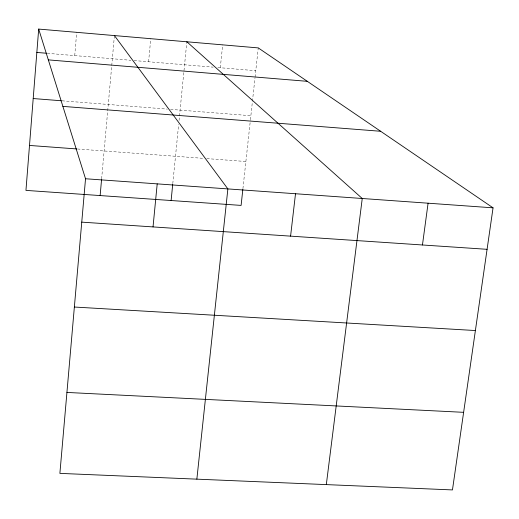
<?xml version="1.0" encoding="UTF-8"?>
<svg xmlns="http://www.w3.org/2000/svg" width="519" height="519" viewBox="0 0 519 519"><rect width="100%" height="100%" fill="white"/><g stroke="black" fill="none" stroke-linecap="round" stroke-linejoin="round"><path stroke-width="0.39" stroke-dasharray="2.6 1.95" d="M74.736 55.604L76.695 32.34M101.627 178.847L114.349 36.369M148.59 61.767L150.763 38.691M172.788 183.629L178.653 124.45M179.049 120.473L186.853 41.786M220.296 67.749L222.683 44.855M242.924 188.644L250.346 120.531M250.43 119.727L252.357 102.048M252.442 101.244L254.985 77.941M255.069 77.136L258.254 47.91M77.448 148.998L203.591 158.366M206.802 158.606L245.883 161.506M62.053 100.816L167.358 109.126M170.537 109.373L250.865 115.711M47.32 53.314L130.872 60.288M134.097 60.554L213.153 67.152M217.915 67.548L255.77 70.707"/><path stroke-width="0.78" d="M38.685 29.077L85.531 178.757L59.886 473.38L452.458 489.923L493.05 207.834L258.254 47.91L38.685 29.077L25.95 190.389L241.101 205.407L242.84 189.441M100.135 195.566L101.555 179.645M153.027 226.92L157.205 183.869M171.114 200.522L172.71 184.433M196.857 479.154L227.873 188.91L114.42 35.571M290.582 236.139L295.512 193.736M326.315 484.61L362.249 198.498L186.853 41.786M422.453 244.981L428.084 203.201M66.932 392.435L463.623 412.326M74.366 307.034L475.391 330.538M81.755 222.138L487.082 249.315M85.531 178.757L493.05 207.834M29.499 145.443L76.643 148.94M33.203 98.545L61.255 100.757M62.877 106.382L380.648 131.275M36.843 52.438L46.515 53.249M48.325 59.88L307.319 81.327"/></g></svg>
